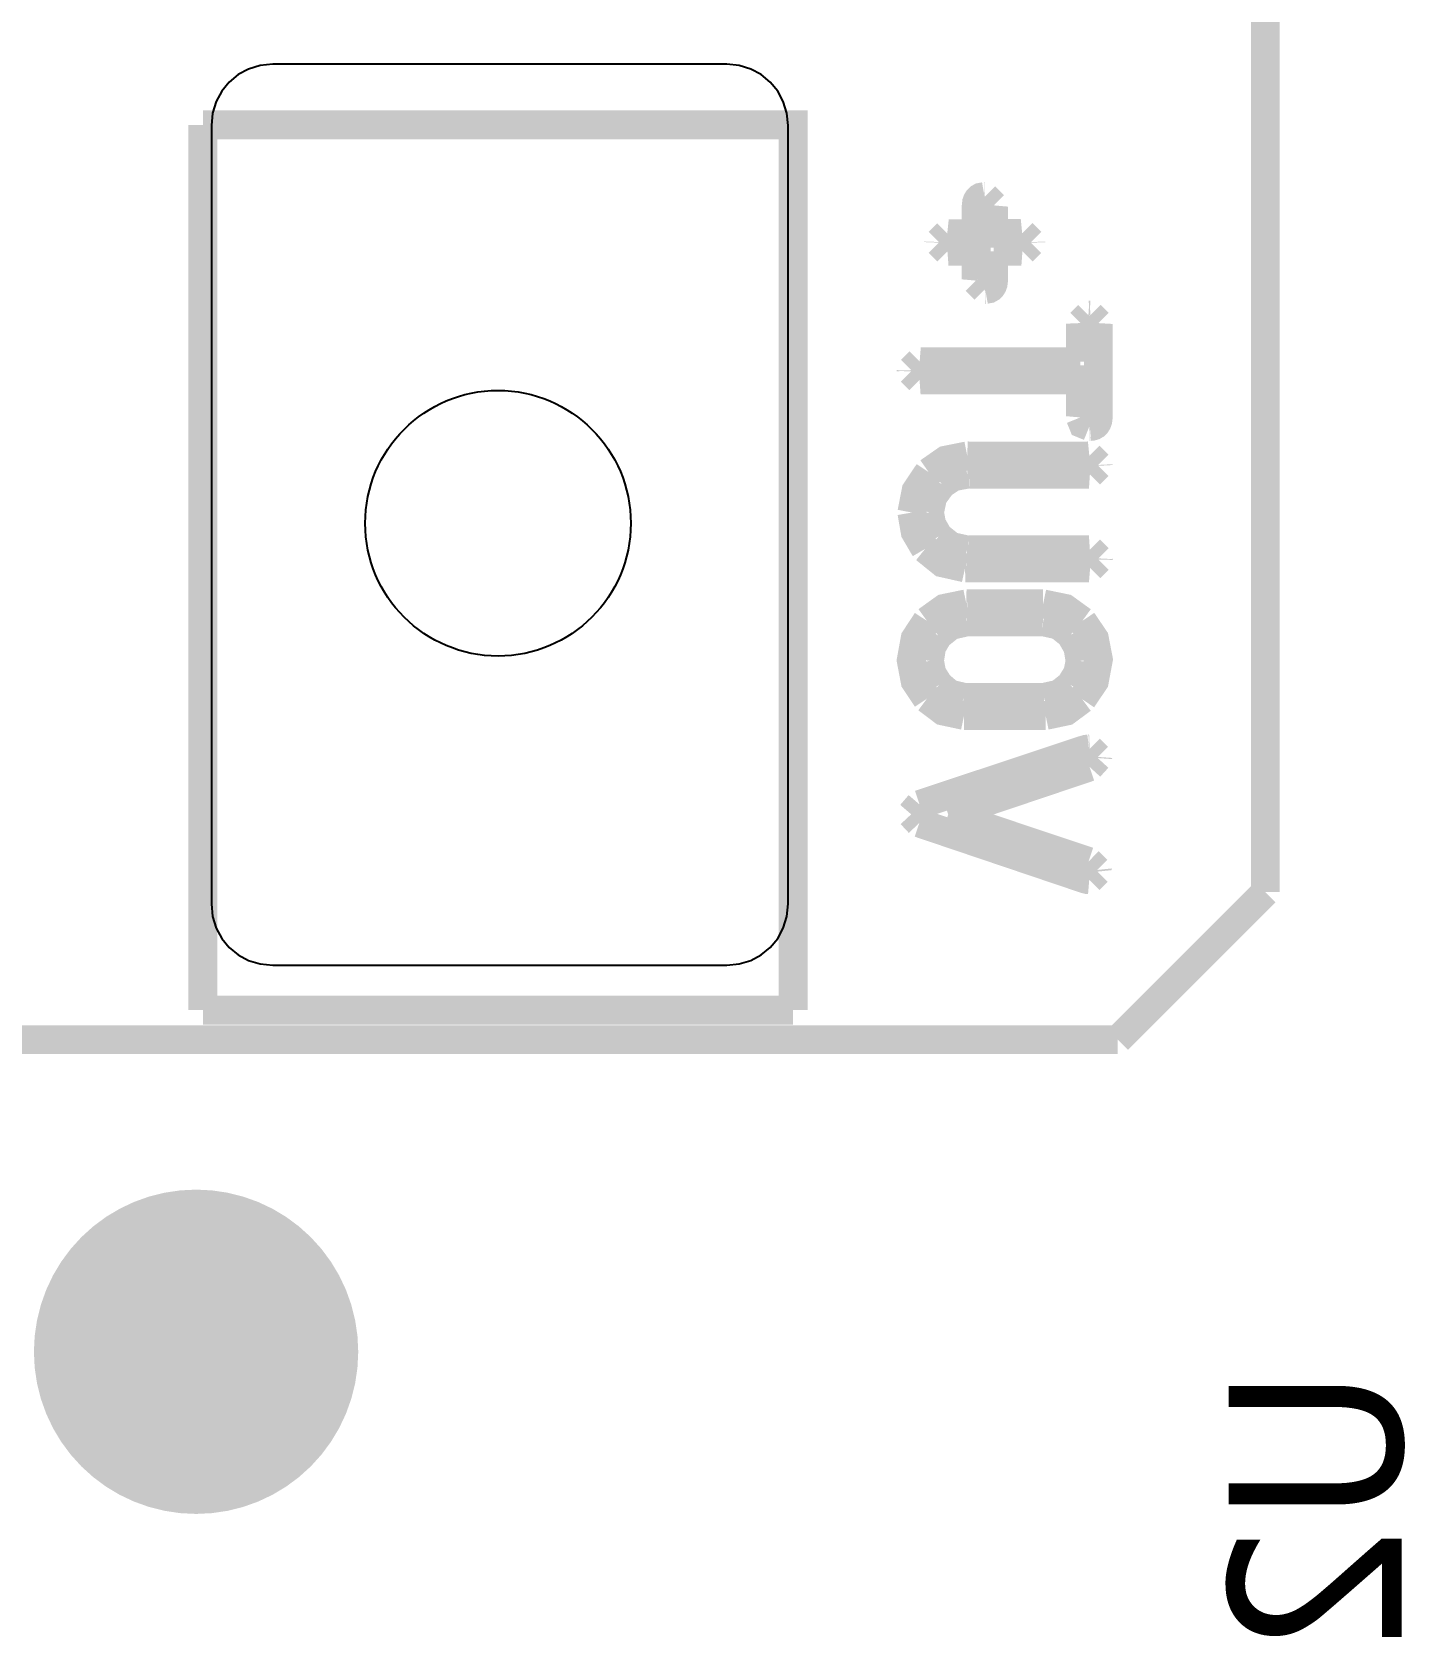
# Model space of a CAD drawing. Header units: millimetres. Extents: x 123.5 to 144.3, y 105.4 to 121.6.
# Drawn here: x 129.82 to 130.449, y 112.707 to 113.442 of the extents above; entities that cross this region are included whole.
import ezdxf

# ---------------------------------------------------------------- set-up
doc = ezdxf.new("R2010")
doc.units = ezdxf.units.MM
doc.layers.add('DESC', color=250, linetype='Continuous')
doc.styles.get("Standard").update_dxf_attribs({"font": 'tahoma.ttf'})

# ---------------------------------------------------------------- blocks, each defined once
blk = doc.blocks.new('EPAD')
at = {"const_width": 0.5}
blk.add_lwpolyline([(-0.25, 0, 1), (0.25, 0, 1)], format="xyb", close=True, dxfattribs=at)
blk = doc.blocks.new('mufla rampa')
at = {"const_width": 0.008}
for points in [[(146.9931840040044, 113.4300419648032), (146.9931840040044, 111.9969709648032)], [(146.9931840040044, 113.4300419648032), (146.9931840040044, 111.9969709648032)], [(146.9931840040044, 113.4300419648032), (146.9931840040044, 111.9969709648032)], [(146.6983810040044, 111.9642149648031), (146.6983810040044, 112.2098839648032)], [(146.8621610040044, 111.9642149648031), (146.8621610040044, 112.2098839648032), (146.6983810040044, 112.2098839648032)], [(146.6983810040044, 111.9642149648031), (146.6983810040044, 112.2098839648032)], [(146.8621610040044, 111.9642149648031), (146.8621610040044, 112.2098839648032), (146.6983810040044, 112.2098839648032)], [(146.6983810040044, 111.9642149648031), (146.6983810040044, 112.2098839648032)], [(146.8621610040044, 111.9642149648031), (146.8621610040044, 112.2098839648032), (146.6983810040044, 112.2098839648032)], [(146.9152800040044, 112.1899959648032), (146.9142500040044, 112.1898119648032), (146.9138450040044, 112.1895819648032), (146.9135140040044, 112.1892589648032), (146.9132570040044, 112.1888449648032), (146.9130730040044, 112.1883379648032), (146.9129260040044, 112.1870479648032), (146.9129260040044, 112.1796889648031), (146.9054070040044, 112.1796889648031)], [(146.9152800040044, 112.1899959648032), (146.9142500040044, 112.1898119648032), (146.9138450040044, 112.1895819648032), (146.9135140040044, 112.1892589648032), (146.9132570040044, 112.1888449648032), (146.9130730040044, 112.1883379648032), (146.9129260040044, 112.1870479648032), (146.9129260040044, 112.1796889648031), (146.9054070040044, 112.1796889648031)], [(146.9152800040044, 112.1899959648032), (146.9142500040044, 112.1898119648032), (146.9138450040044, 112.1895819648032), (146.9135140040044, 112.1892589648032), (146.9132570040044, 112.1888449648032), (146.9130730040044, 112.1883379648032), (146.9129260040044, 112.1870479648032), (146.9129260040044, 112.1796889648031), (146.9054070040044, 112.1796889648031)], [(146.9153860040044, 112.1899989648032), (146.9152800040044, 112.1899959648032)], [(146.9153860040044, 112.1899989648032), (146.9152800040044, 112.1899959648032)], [(146.9153860040044, 112.1899989648032), (146.9152800040044, 112.1899959648032)], [(146.9153860040044, 112.1899989648032), (146.9178330040044, 112.1875519648031)], [(146.9153860040044, 112.1899989648032), (146.9178330040044, 112.1875519648031)], [(146.9153860040044, 112.1899989648032), (146.9178330040044, 112.1875519648031)], [(146.9177940040044, 112.1871149648032), (146.9178330040044, 112.1875519648031)], [(146.9177940040044, 112.1871149648032), (146.9178330040044, 112.1875519648031)], [(146.9177940040044, 112.1871149648032), (146.9178330040044, 112.1875519648031)], [(146.9252210040044, 112.1797809648032), (146.9177940040044, 112.1797809648032), (146.9177940040044, 112.1871169648032)], [(146.9252210040044, 112.1797809648032), (146.9177940040044, 112.1797809648032), (146.9177940040044, 112.1871169648032)], [(146.9252210040044, 112.1797809648032), (146.9177940040044, 112.1797809648032), (146.9177940040044, 112.1871169648032)], [(146.9049230040044, 112.1797399648032), (146.9025730040044, 112.1773899648032)], [(146.9049230040044, 112.1797399648032), (146.9025730040044, 112.1773899648032)], [(146.9049230040044, 112.1797399648032), (146.9025730040044, 112.1773899648032)], [(146.9049230040044, 112.1797399648032), (146.9054080040044, 112.1796889648031)], [(146.9049230040044, 112.1797399648032), (146.9054080040044, 112.1796889648031)], [(146.9049230040044, 112.1797399648032), (146.9054080040044, 112.1796889648031)], [(146.9257180040044, 112.1798309648032), (146.9252210040044, 112.1797809648032)], [(146.9257180040044, 112.1798309648032), (146.9252210040044, 112.1797809648032)], [(146.9257180040044, 112.1798309648032), (146.9252210040044, 112.1797809648032)], [(146.9257180040044, 112.1798309648032), (146.9281690040044, 112.1773799648032)], [(146.9257180040044, 112.1798309648032), (146.9281690040044, 112.1773799648032)], [(146.9257180040044, 112.1798309648032), (146.9281690040044, 112.1773799648032)], [(146.9025730040044, 112.1773789648032), (146.9025660040044, 112.1771989648032)], [(146.9025730040044, 112.1773789648032), (146.9025660040044, 112.1771989648032)], [(146.9025730040044, 112.1773789648032), (146.9025660040044, 112.1771989648032)], [(146.9049720040044, 112.1747929648032), (146.9025660040044, 112.1771989648032)], [(146.9049720040044, 112.1747929648032), (146.9025660040044, 112.1771989648032)], [(146.9049720040044, 112.1747929648032), (146.9025660040044, 112.1771989648032)], [(146.9025730040044, 112.1773809648031), (146.9025730040044, 112.1773899648032)], [(146.9025730040044, 112.1773809648031), (146.9025730040044, 112.1773899648032)], [(146.9025730040044, 112.1773809648031), (146.9025730040044, 112.1773899648032)], [(146.9257910040044, 112.1747939648032), (146.9281760040044, 112.1771789648032)], [(146.9257910040044, 112.1747939648032), (146.9281760040044, 112.1771789648032)], [(146.9257910040044, 112.1747939648032), (146.9281760040044, 112.1771789648032)], [(146.9281690040044, 112.1773579648032), (146.9281690040044, 112.1773799648032)], [(146.9281690040044, 112.1773579648032), (146.9281690040044, 112.1773799648032)], [(146.9281690040044, 112.1773579648032), (146.9281690040044, 112.1773799648032)], [(146.9281690040044, 112.1773569648032), (146.9281760040044, 112.1771789648032)], [(146.9281690040044, 112.1773569648032), (146.9281760040044, 112.1771789648032)], [(146.9281690040044, 112.1773569648032), (146.9281760040044, 112.1771789648032)], [(146.9049720040044, 112.1747929648032), (146.9053400040044, 112.1748209648032)], [(146.9049720040044, 112.1747929648032), (146.9053400040044, 112.1748209648032)], [(146.9049720040044, 112.1747929648032), (146.9053400040044, 112.1748209648032)], [(146.9053380040044, 112.1748209648032), (146.9129260040044, 112.1748209648032), (146.9129260040044, 112.1670969648032)], [(146.9053380040044, 112.1748209648032), (146.9129260040044, 112.1748209648032), (146.9129260040044, 112.1670969648032)], [(146.9053380040044, 112.1748209648032), (146.9129260040044, 112.1748209648032), (146.9129260040044, 112.1670969648032)], [(146.9154630040044, 112.1642169648032), (146.9164930040044, 112.1644009648031), (146.9168970040044, 112.1646309648032), (146.9172280040044, 112.1649539648032), (146.9174860040044, 112.1653689648032), (146.9176690040044, 112.1658749648032), (146.9178170040044, 112.1671649648031), (146.9178170040044, 112.1748209648032)], [(146.9154630040044, 112.1642169648032), (146.9164930040044, 112.1644009648031), (146.9168970040044, 112.1646309648032), (146.9172280040044, 112.1649539648032), (146.9174860040044, 112.1653689648032), (146.9176690040044, 112.1658749648032), (146.9178170040044, 112.1671649648031), (146.9178170040044, 112.1748209648032)], [(146.9154630040044, 112.1642169648032), (146.9164930040044, 112.1644009648031), (146.9168970040044, 112.1646309648032), (146.9172280040044, 112.1649539648032), (146.9174860040044, 112.1653689648032), (146.9176690040044, 112.1658749648032), (146.9178170040044, 112.1671649648031), (146.9178170040044, 112.1748209648032)], [(146.9178170040044, 112.1748209648032), (146.9254270040044, 112.1748209648032)], [(146.9178170040044, 112.1748209648032), (146.9254270040044, 112.1748209648032)], [(146.9178170040044, 112.1748209648032), (146.9254270040044, 112.1748209648032)], [(146.9257910040044, 112.1747939648032), (146.9254260040044, 112.1748209648032)], [(146.9257910040044, 112.1747939648032), (146.9254260040044, 112.1748209648032)], [(146.9257910040044, 112.1747939648032), (146.9254260040044, 112.1748209648032)], [(146.9129260040044, 112.1670949648032), (146.9128880040044, 112.1666689648032)], [(146.9129260040044, 112.1670949648032), (146.9128880040044, 112.1666689648032)], [(146.9129260040044, 112.1670949648032), (146.9128880040044, 112.1666689648032)], [(146.9153440040044, 112.1642139648032), (146.9128880040044, 112.1666689648032)], [(146.9153440040044, 112.1642139648032), (146.9128880040044, 112.1666689648032)], [(146.9153440040044, 112.1642139648032), (146.9128880040044, 112.1666689648032)], [(146.9153440040044, 112.1642139648032), (146.9154640040044, 112.1642169648032)], [(146.9153440040044, 112.1642139648032), (146.9154640040044, 112.1642169648032)], [(146.9153440040044, 112.1642139648032), (146.9154640040044, 112.1642169648032)], [(146.9440900040044, 112.1571079648032), (146.9418730040044, 112.1548899648032)], [(146.9440900040044, 112.1571079648032), (146.9418730040044, 112.1548899648032)], [(146.9440900040044, 112.1571079648032), (146.9418730040044, 112.1548899648032)], [(146.9418820040044, 112.1546859648032), (146.9418730040044, 112.1548899648032)], [(146.9418820040044, 112.1546859648032), (146.9418730040044, 112.1548899648032)], [(146.9418820040044, 112.1546859648032), (146.9418730040044, 112.1548899648032)], [(146.9418820040044, 112.1546869648031), (146.9418820040044, 112.1441509648032)], [(146.9418820040044, 112.1546869648031), (146.9418820040044, 112.1441509648032)], [(146.9418820040044, 112.1546869648031), (146.9418820040044, 112.1441509648032)], [(146.9440900040044, 112.1571079648032), (146.9443950040044, 112.1570869648032)], [(146.9440900040044, 112.1571079648032), (146.9443950040044, 112.1570869648032)], [(146.9440900040044, 112.1571079648032), (146.9443950040044, 112.1570869648032)], [(146.9446530040044, 112.1571009648031), (146.9443970040044, 112.1570869648032)], [(146.9446530040044, 112.1571009648031), (146.9443970040044, 112.1570869648032)], [(146.9446530040044, 112.1571009648031), (146.9443970040044, 112.1570869648032)], [(146.9444880040044, 112.1261879648032), (146.9450440040044, 112.1262349648032), (146.9455270040044, 112.1263759648032), (146.9459360040044, 112.1266119648032), (146.9462700040044, 112.1269419648032), (146.9465300040044, 112.1273659648032), (146.9467160040044, 112.1278839648032), (146.9468640040044, 112.1292049648032), (146.9468640040044, 112.1546179648032)], [(146.9444880040044, 112.1261879648032), (146.9450440040044, 112.1262349648032), (146.9455270040044, 112.1263759648032), (146.9459360040044, 112.1266119648032), (146.9462700040044, 112.1269419648032), (146.9465300040044, 112.1273659648032), (146.9467160040044, 112.1278839648032), (146.9468640040044, 112.1292049648032), (146.9468640040044, 112.1546179648032)], [(146.9444880040044, 112.1261879648032), (146.9450440040044, 112.1262349648032), (146.9455270040044, 112.1263759648032), (146.9459360040044, 112.1266119648032), (146.9462700040044, 112.1269419648032), (146.9465300040044, 112.1273659648032), (146.9467160040044, 112.1278839648032), (146.9468640040044, 112.1292049648032), (146.9468640040044, 112.1546179648032)], [(146.9446530040044, 112.1571009648031), (146.9468790040044, 112.1548749648032)], [(146.9446530040044, 112.1571009648031), (146.9468790040044, 112.1548749648032)], [(146.9446530040044, 112.1571009648031), (146.9468790040044, 112.1548749648032)], [(146.9468640040044, 112.1546199648032), (146.9468790040044, 112.1548749648032)], [(146.9468640040044, 112.1546199648032), (146.9468790040044, 112.1548749648032)], [(146.9468640040044, 112.1546199648032), (146.9468790040044, 112.1548749648032)], [(146.8972670040044, 112.1441799648032), (146.8949110040044, 112.1418249648031)], [(146.8972670040044, 112.1441799648032), (146.8949110040044, 112.1418249648031)], [(146.8972670040044, 112.1441799648032), (146.8949110040044, 112.1418249648031)], [(146.8972670040044, 112.1441799648032), (146.8976350040044, 112.1441509648032)], [(146.8972670040044, 112.1441799648032), (146.8976350040044, 112.1441509648032)], [(146.8972670040044, 112.1441799648032), (146.8976350040044, 112.1441509648032)], [(146.9418820040044, 112.1441509648032), (146.8976360040044, 112.1441509648032)], [(146.9418820040044, 112.1441509648032), (146.8976360040044, 112.1441509648032)], [(146.9418820040044, 112.1441509648032), (146.8976360040044, 112.1441509648032)], [(146.8949170040044, 112.1416609648032), (146.8949080040044, 112.1414539648031)], [(146.8949170040044, 112.1416609648032), (146.8949080040044, 112.1414539648031)], [(146.8949170040044, 112.1416609648032), (146.8949080040044, 112.1414539648031)], [(146.8972390040044, 112.1391229648031), (146.8949080040044, 112.1414539648031)], [(146.8972390040044, 112.1391229648031), (146.8949080040044, 112.1414539648031)], [(146.8972390040044, 112.1391229648031), (146.8949080040044, 112.1414539648031)], [(146.8949170040044, 112.1416599648032), (146.8949110040044, 112.1418249648031)], [(146.8949170040044, 112.1416599648032), (146.8949110040044, 112.1418249648031)], [(146.8949170040044, 112.1416599648032), (146.8949110040044, 112.1418249648031)], [(146.8972390040044, 112.1391229648031), (146.8975670040044, 112.1391459648031)], [(146.8972390040044, 112.1391229648031), (146.8975670040044, 112.1391459648031)], [(146.8972390040044, 112.1391229648031), (146.8975670040044, 112.1391459648031)], [(146.8975680040044, 112.1391459648031), (146.9418820040044, 112.1391459648031), (146.9418820040044, 112.1291359648032)], [(146.8975680040044, 112.1391459648031), (146.9418820040044, 112.1391459648031), (146.9418820040044, 112.1291359648032)], [(146.8975680040044, 112.1391459648031), (146.9418820040044, 112.1391459648031), (146.9418820040044, 112.1291359648032)], [(146.9418820040044, 112.1291379648031), (146.9418440040044, 112.1287009648032)], [(146.9418820040044, 112.1291379648031), (146.9418440040044, 112.1287009648032)], [(146.9418820040044, 112.1291379648031), (146.9418440040044, 112.1287009648032)], [(146.9443610040044, 112.1261839648032), (146.9425720040044, 112.1269119648032), (146.9418440040044, 112.1287009648032)], [(146.9443610040044, 112.1261839648032), (146.9425720040044, 112.1269119648032), (146.9418440040044, 112.1287009648032)], [(146.9443610040044, 112.1261839648032), (146.9425720040044, 112.1269119648032), (146.9418440040044, 112.1287009648032)], [(146.9443610040044, 112.1261839648032), (146.9444880040044, 112.1261879648032)], [(146.9443610040044, 112.1261839648032), (146.9444880040044, 112.1261879648032)], [(146.9443610040044, 112.1261839648032), (146.9444880040044, 112.1261879648032)], [(146.9104820040044, 112.1180309648032), (146.9045100040044, 112.1168349648032), (146.8997590040044, 112.1135229648032)], [(146.9104820040044, 112.1180309648032), (146.9045100040044, 112.1168349648032), (146.8997590040044, 112.1135229648032)], [(146.9104820040044, 112.1180309648032), (146.9045100040044, 112.1168349648032), (146.8997590040044, 112.1135229648032)], [(146.9104820040044, 112.1180309648032), (146.9113470040044, 112.1180059648032)], [(146.9104820040044, 112.1180309648032), (146.9113470040044, 112.1180059648032)], [(146.9104820040044, 112.1180309648032), (146.9113470040044, 112.1180059648032)], [(146.9438470040044, 112.1180059648032), (146.9113490040044, 112.1180059648032)], [(146.9438470040044, 112.1180059648032), (146.9113490040044, 112.1180059648032)], [(146.9438470040044, 112.1180059648032), (146.9113490040044, 112.1180059648032)], [(146.9443520040044, 112.1180569648032), (146.9438470040044, 112.1180059648032)], [(146.9443520040044, 112.1180569648032), (146.9438470040044, 112.1180059648032)], [(146.9443520040044, 112.1180569648032), (146.9438470040044, 112.1180059648032)], [(146.9443520040044, 112.1180569648032), (146.9468640040044, 112.1155439648032)], [(146.9443520040044, 112.1180569648032), (146.9468640040044, 112.1155439648032)], [(146.9443520040044, 112.1180569648032), (146.9468640040044, 112.1155439648032)], [(146.8997620040044, 112.1135269648032), (146.8962650040044, 112.1082869648032), (146.8951000040044, 112.1023049648032)], [(146.8997620040044, 112.1135269648032), (146.8962650040044, 112.1082869648032), (146.8951000040044, 112.1023049648032)], [(146.8997620040044, 112.1135269648032), (146.8962650040044, 112.1082869648032), (146.8951000040044, 112.1023049648032)], [(146.9104550040044, 112.1129559648031), (146.9065550040044, 112.1122049648032), (146.9034170040044, 112.1101199648032)], [(146.9104550040044, 112.1129559648031), (146.9065550040044, 112.1122049648032), (146.9034170040044, 112.1101199648032)], [(146.9104550040044, 112.1129559648031), (146.9065550040044, 112.1122049648032), (146.9034170040044, 112.1101199648032)], [(146.9104550040044, 112.1129559648031), (146.9111450040044, 112.1129319648032)], [(146.9104550040044, 112.1129559648031), (146.9111450040044, 112.1129319648032)], [(146.9104550040044, 112.1129559648031), (146.9111450040044, 112.1129319648032)], [(146.9111440040044, 112.1129329648032), (146.9441900040044, 112.1129329648032)], [(146.9111440040044, 112.1129329648032), (146.9441900040044, 112.1129329648032)], [(146.9111440040044, 112.1129329648032), (146.9441900040044, 112.1129329648032)], [(146.9445050040044, 112.1129109648031), (146.9441910040044, 112.1129319648032)], [(146.9445050040044, 112.1129109648031), (146.9441910040044, 112.1129319648032)], [(146.9445050040044, 112.1129109648031), (146.9441910040044, 112.1129319648032)], [(146.9445050040044, 112.1129109648031), (146.9468760040044, 112.1152829648032)], [(146.9445050040044, 112.1129109648031), (146.9468760040044, 112.1152829648032)], [(146.9445050040044, 112.1129109648031), (146.9468760040044, 112.1152829648032)], [(146.9468640040044, 112.1155139648032), (146.9468640040044, 112.1155439648032)], [(146.9468640040044, 112.1155139648032), (146.9468640040044, 112.1155439648032)], [(146.9468640040044, 112.1155139648032), (146.9468640040044, 112.1155439648032)], [(146.9468640040044, 112.1155139648032), (146.9468760040044, 112.1152829648032)], [(146.9468640040044, 112.1155139648032), (146.9468760040044, 112.1152829648032)], [(146.9468640040044, 112.1155139648032), (146.9468760040044, 112.1152829648032)], [(146.9034230040044, 112.1101249648031), (146.9009180040044, 112.1067179648032), (146.8999910040044, 112.1023789648032)], [(146.9034230040044, 112.1101249648031), (146.9009180040044, 112.1067179648032), (146.8999910040044, 112.1023789648032)], [(146.9034230040044, 112.1101249648031), (146.9009180040044, 112.1067179648032), (146.8999910040044, 112.1023789648032)], [(146.8951000040044, 112.1023049648032), (146.8960250040044, 112.0969629648032), (146.8988020040044, 112.0922269648032)], [(146.8951000040044, 112.1023049648032), (146.8960250040044, 112.0969629648032), (146.8988020040044, 112.0922269648032)], [(146.8951000040044, 112.1023049648032), (146.8960250040044, 112.0969629648032), (146.8988020040044, 112.0922269648032)], [(146.9025270040044, 112.0956549648032), (146.9006250040044, 112.0989689648031), (146.8999900040044, 112.1023739648031)], [(146.9025270040044, 112.0956549648032), (146.9006250040044, 112.0989689648031), (146.8999900040044, 112.1023739648031)], [(146.9025270040044, 112.0956549648032), (146.9006250040044, 112.0989689648031), (146.8999900040044, 112.1023739648031)], [(146.9104010040044, 112.0919369648032), (146.9059470040044, 112.0929269648032), (146.9025320040044, 112.0956479648031)], [(146.9104010040044, 112.0919369648032), (146.9059470040044, 112.0929269648032), (146.9025320040044, 112.0956479648031)], [(146.9104010040044, 112.0919369648032), (146.9059470040044, 112.0929269648032), (146.9025320040044, 112.0956479648031)], [(146.9098810040044, 112.0869439648032), (146.9035970040044, 112.0883559648032), (146.8987990040044, 112.0922289648032)], [(146.9098810040044, 112.0869439648032), (146.9035970040044, 112.0883559648032), (146.8987990040044, 112.0922289648032)], [(146.9098810040044, 112.0869439648032), (146.9035970040044, 112.0883559648032), (146.8987990040044, 112.0922289648032)], [(146.9104010040044, 112.0919369648032), (146.9109530040044, 112.0919519648032)], [(146.9104010040044, 112.0919369648032), (146.9109530040044, 112.0919519648032)], [(146.9104010040044, 112.0919369648032), (146.9109530040044, 112.0919519648032)], [(146.9441900040044, 112.0919519648032), (146.9109600040044, 112.0919519648032)], [(146.9441900040044, 112.0919519648032), (146.9109600040044, 112.0919519648032)], [(146.9441900040044, 112.0919519648032), (146.9109600040044, 112.0919519648032)], [(146.9444950040044, 112.0919719648032), (146.9441890040044, 112.0919519648032)], [(146.9444950040044, 112.0919719648032), (146.9441890040044, 112.0919519648032)], [(146.9444950040044, 112.0919719648032), (146.9441890040044, 112.0919519648032)], [(146.9444950040044, 112.0919719648032), (146.9468770040044, 112.0895909648032)], [(146.9444950040044, 112.0919719648032), (146.9468770040044, 112.0895909648032)], [(146.9444950040044, 112.0919719648032), (146.9468770040044, 112.0895909648032)], [(146.9098810040044, 112.0869439648032), (146.9101790040044, 112.0869469648032)], [(146.9098810040044, 112.0869439648032), (146.9101790040044, 112.0869469648032)], [(146.9098810040044, 112.0869439648032), (146.9101790040044, 112.0869469648032)], [(146.9101830040044, 112.0869469648032), (146.9441900040044, 112.0869469648032)], [(146.9101830040044, 112.0869469648032), (146.9441900040044, 112.0869469648032)], [(146.9101830040044, 112.0869469648032), (146.9441900040044, 112.0869469648032)], [(146.9445720040044, 112.0869149648032), (146.9441890040044, 112.0869469648032)], [(146.9445720040044, 112.0869149648032), (146.9441890040044, 112.0869469648032)], [(146.9445720040044, 112.0869149648032), (146.9441890040044, 112.0869469648032)], [(146.9445720040044, 112.0869149648032), (146.9468680040044, 112.0892119648032)], [(146.9445720040044, 112.0869149648032), (146.9468680040044, 112.0892119648032)], [(146.9445720040044, 112.0869149648032), (146.9468680040044, 112.0892119648032)], [(146.9468640040044, 112.0893459648032), (146.9468770040044, 112.0895909648032)], [(146.9468640040044, 112.0893459648032), (146.9468770040044, 112.0895909648032)], [(146.9468640040044, 112.0893459648032), (146.9468770040044, 112.0895909648032)], [(146.9468640040044, 112.0893479648032), (146.9468680040044, 112.0892119648032)], [(146.9468640040044, 112.0893479648032), (146.9468680040044, 112.0892119648032)], [(146.9468640040044, 112.0893479648032), (146.9468680040044, 112.0892119648032)], [(146.9102230040044, 112.0769639648032), (146.9041100040044, 112.0757119648031), (146.8992810040044, 112.0722509648032)], [(146.9102230040044, 112.0769639648032), (146.9041100040044, 112.0757119648031), (146.8992810040044, 112.0722509648032)], [(146.9102230040044, 112.0769639648032), (146.9041100040044, 112.0757119648031), (146.8992810040044, 112.0722509648032)], [(146.9102230040044, 112.0769639648032), (146.9105390040044, 112.0769599648032)], [(146.9102230040044, 112.0769639648032), (146.9105390040044, 112.0769599648032)], [(146.9102230040044, 112.0769639648032), (146.9105390040044, 112.0769599648032)], [(146.9315060040044, 112.0769599648032), (146.9105490040044, 112.0769599648032)], [(146.9315060040044, 112.0769599648032), (146.9105490040044, 112.0769599648032)], [(146.9315060040044, 112.0769599648032), (146.9105490040044, 112.0769599648032)], [(146.9315360040044, 112.0769599648032), (146.9315100040044, 112.0769599648032)], [(146.9315360040044, 112.0769599648032), (146.9315100040044, 112.0769599648032)], [(146.9315360040044, 112.0769599648032), (146.9315100040044, 112.0769599648032)], [(146.9315360040044, 112.0769599648032), (146.9376140040044, 112.0757049648032), (146.9424020040044, 112.0722359648032)], [(146.9315360040044, 112.0769599648032), (146.9376140040044, 112.0757049648032), (146.9424020040044, 112.0722359648032)], [(146.9315360040044, 112.0769599648032), (146.9376140040044, 112.0757049648032), (146.9424020040044, 112.0722359648032)], [(146.8992820040044, 112.0722519648032), (146.8960080040044, 112.0672699648032), (146.8949170040044, 112.0612819648032), (146.8960080040044, 112.0555689648032), (146.8992820040044, 112.0506319648032)], [(146.8992820040044, 112.0722519648032), (146.8960080040044, 112.0672699648032), (146.8949170040044, 112.0612819648032), (146.8960080040044, 112.0555689648032), (146.8992820040044, 112.0506319648032)], [(146.8992820040044, 112.0722519648032), (146.8960080040044, 112.0672699648032), (146.8949170040044, 112.0612819648032), (146.8960080040044, 112.0555689648032), (146.8992820040044, 112.0506319648032)], [(146.9104130040044, 112.0719779648032), (146.9058920040044, 112.0709559648032), (146.9024330040044, 112.0681799648032)], [(146.9104130040044, 112.0719779648032), (146.9058920040044, 112.0709559648032), (146.9024330040044, 112.0681799648032)], [(146.9104130040044, 112.0719779648032), (146.9058920040044, 112.0709559648032), (146.9024330040044, 112.0681799648032)], [(146.9104120040044, 112.0719779648032), (146.9312550040044, 112.0719779648032)], [(146.9104120040044, 112.0719779648032), (146.9312550040044, 112.0719779648032)], [(146.9104120040044, 112.0719779648032), (146.9312550040044, 112.0719779648032)], [(146.9316150040044, 112.0719839648032), (146.9312570040044, 112.0719779648032)], [(146.9316150040044, 112.0719839648032), (146.9312570040044, 112.0719779648032)], [(146.9316150040044, 112.0719839648032), (146.9312570040044, 112.0719779648032)], [(146.9316150040044, 112.0719839648032), (146.9359050040044, 112.0710239648032), (146.9391850040044, 112.0683899648032)], [(146.9316150040044, 112.0719839648032), (146.9359050040044, 112.0710239648032), (146.9391850040044, 112.0683899648032)], [(146.9316150040044, 112.0719839648032), (146.9359050040044, 112.0710239648032), (146.9391850040044, 112.0683899648032)], [(146.9391850040044, 112.0683899648032), (146.9411390040044, 112.0649619648032), (146.9417910040044, 112.0611219648031)], [(146.9391850040044, 112.0683899648032), (146.9411390040044, 112.0649619648032), (146.9417910040044, 112.0611219648031)], [(146.9391850040044, 112.0683899648032), (146.9411390040044, 112.0649619648032), (146.9417910040044, 112.0611219648031)], [(146.9423620040044, 112.0504949648031), (146.9457390040044, 112.0555169648032), (146.9468640040044, 112.0615339648032), (146.9457500040044, 112.0673039648032), (146.9424080040044, 112.0722289648032)], [(146.9423620040044, 112.0504949648031), (146.9457390040044, 112.0555169648032), (146.9468640040044, 112.0615339648032), (146.9457500040044, 112.0673039648032), (146.9424080040044, 112.0722289648032)], [(146.9423620040044, 112.0504949648031), (146.9457390040044, 112.0555169648032), (146.9468640040044, 112.0615339648032), (146.9457500040044, 112.0673039648032), (146.9424080040044, 112.0722289648032)], [(146.8999900040044, 112.0611449648031), (146.9006020040044, 112.0650639648032), (146.9024360040044, 112.0681839648032)], [(146.8999900040044, 112.0611449648031), (146.9006020040044, 112.0650639648032), (146.9024360040044, 112.0681839648032)], [(146.8999900040044, 112.0611449648031), (146.9006020040044, 112.0650639648032), (146.9024360040044, 112.0681839648032)], [(146.9026420040044, 112.0544709648032), (146.9006530040044, 112.0576249648032), (146.8999900040044, 112.0611449648031)], [(146.9026420040044, 112.0544709648032), (146.9006530040044, 112.0576249648032), (146.8999900040044, 112.0611449648031)], [(146.9026420040044, 112.0544709648032), (146.9006530040044, 112.0576249648032), (146.8999900040044, 112.0611449648031)], [(146.9417910040044, 112.0611219648031), (146.9411280040044, 112.0577569648032), (146.9391400040044, 112.0544709648032)], [(146.9417910040044, 112.0611219648031), (146.9411280040044, 112.0577569648032), (146.9391400040044, 112.0544709648032)], [(146.9417910040044, 112.0611219648031), (146.9411280040044, 112.0577569648032), (146.9391400040044, 112.0544709648032)], [(146.9095990040044, 112.0459929648031), (146.9038030040044, 112.0472269648032), (146.8992860040044, 112.0506279648032)], [(146.9095990040044, 112.0459929648031), (146.9038030040044, 112.0472269648032), (146.8992860040044, 112.0506279648032)], [(146.9095990040044, 112.0459929648031), (146.9038030040044, 112.0472269648032), (146.8992860040044, 112.0506279648032)], [(146.9094330040044, 112.0510439648032), (146.9055620040044, 112.0520039648031), (146.9026390040044, 112.0544749648031)], [(146.9094330040044, 112.0510439648032), (146.9055620040044, 112.0520039648031), (146.9026390040044, 112.0544749648031)], [(146.9094330040044, 112.0510439648032), (146.9055620040044, 112.0520039648031), (146.9026390040044, 112.0544749648031)], [(146.9313920040044, 112.0510439648032), (146.9094290040044, 112.0510439648032)], [(146.9313920040044, 112.0510439648032), (146.9094290040044, 112.0510439648032)], [(146.9313920040044, 112.0510439648032), (146.9094290040044, 112.0510439648032)], [(146.9318380040044, 112.0510329648032), (146.9313920040044, 112.0510439648032)], [(146.9318380040044, 112.0510329648032), (146.9313920040044, 112.0510439648032)], [(146.9318380040044, 112.0510329648032), (146.9313920040044, 112.0510439648032)], [(146.9318380040044, 112.0510329648032), (146.9359670040044, 112.0519489648032), (146.9391360040044, 112.0544669648032)], [(146.9318380040044, 112.0510329648032), (146.9359670040044, 112.0519489648032), (146.9391360040044, 112.0544669648032)], [(146.9318380040044, 112.0510329648032), (146.9359670040044, 112.0519489648032), (146.9391360040044, 112.0544669648032)], [(146.9322170040044, 112.0459929648031), (146.9379090040044, 112.0472009648032), (146.9423680040044, 112.0505019648032)], [(146.9322170040044, 112.0459929648031), (146.9379090040044, 112.0472009648032), (146.9423680040044, 112.0505019648032)], [(146.9322170040044, 112.0459929648031), (146.9379090040044, 112.0472009648032), (146.9423680040044, 112.0505019648032)], [(146.9095890040044, 112.0459929648031), (146.9322150040044, 112.0459929648031)], [(146.9095890040044, 112.0459929648031), (146.9322150040044, 112.0459929648031)], [(146.9095890040044, 112.0459929648031), (146.9322150040044, 112.0459929648031)], [(146.9442820040044, 112.0367139648032), (146.9434720040044, 112.0366139648032), (146.9427050040044, 112.0363939648032), (146.8972480040044, 112.0212879648032)], [(146.9442820040044, 112.0367139648032), (146.9434720040044, 112.0366139648032), (146.9427050040044, 112.0363939648032), (146.8972480040044, 112.0212879648032)], [(146.9442820040044, 112.0367139648032), (146.9434720040044, 112.0366139648032), (146.9427050040044, 112.0363939648032), (146.8972480040044, 112.0212879648032)], [(146.9444760040044, 112.0367229648032), (146.9442820040044, 112.0367139648032)], [(146.9444760040044, 112.0367229648032), (146.9442820040044, 112.0367139648032)], [(146.9444760040044, 112.0367229648032), (146.9442820040044, 112.0367139648032)], [(146.9444200040044, 112.0317089648032), (146.9466810040044, 112.0341769648032)], [(146.9444200040044, 112.0317089648032), (146.9466810040044, 112.0341769648032)], [(146.9444200040044, 112.0317089648032), (146.9466810040044, 112.0341769648032)], [(146.9444760040044, 112.0367229648032), (146.9467040040044, 112.0344939648032)], [(146.9444760040044, 112.0367229648032), (146.9467040040044, 112.0344939648032)], [(146.9444760040044, 112.0367229648032), (146.9467040040044, 112.0344939648032)], [(146.9466810040044, 112.0341769648032), (146.9467040040044, 112.0344939648032)], [(146.9466810040044, 112.0341769648032), (146.9467040040044, 112.0344939648032)], [(146.9466810040044, 112.0341769648032), (146.9467040040044, 112.0344939648032)], [(146.9052010040044, 112.0184989648032), (146.9444190040044, 112.0317089648032)], [(146.9052010040044, 112.0184989648032), (146.9444190040044, 112.0317089648032)], [(146.9052010040044, 112.0184989648032), (146.9444190040044, 112.0317089648032)], [(146.8972470040044, 112.0212869648032), (146.8949170040044, 112.0185679648032)], [(146.8972470040044, 112.0212869648032), (146.8949170040044, 112.0185679648032)], [(146.8972470040044, 112.0212869648032), (146.8949170040044, 112.0185679648032)], [(146.8971810040044, 112.0161449648032), (146.8949170040044, 112.0185679648032)], [(146.8971810040044, 112.0161449648032), (146.8949170040044, 112.0185679648032)], [(146.8971810040044, 112.0161449648032), (146.8949170040044, 112.0185679648032)], [(146.8971790040044, 112.0161449648032), (146.9431850040044, 112.0006049648032), (146.9438470040044, 112.0004389648032), (146.9443270040044, 112.0003989648032)], [(146.8971790040044, 112.0161449648032), (146.9431850040044, 112.0006049648032), (146.9438470040044, 112.0004389648032), (146.9443270040044, 112.0003989648032)], [(146.8971790040044, 112.0161449648032), (146.9431850040044, 112.0006049648032), (146.9438470040044, 112.0004389648032), (146.9443270040044, 112.0003989648032)], [(146.9441450040044, 112.0054729648032), (146.9052010040044, 112.0184989648032)], [(146.9441450040044, 112.0054729648032), (146.9052010040044, 112.0184989648032)], [(146.9441450040044, 112.0054729648032), (146.9052010040044, 112.0184989648032)], [(146.9441440040044, 112.0054719648031), (146.9465440040044, 112.0031179648032)], [(146.9441440040044, 112.0054719648031), (146.9465440040044, 112.0031179648032)], [(146.9441440040044, 112.0054719648031), (146.9465440040044, 112.0031179648032)], [(146.9443370040044, 112.0003989648032), (146.9465930040044, 112.0026549648032)], [(146.9443370040044, 112.0003989648032), (146.9465930040044, 112.0026549648032)], [(146.9443370040044, 112.0003989648032), (146.9465930040044, 112.0026549648032)], [(146.9465440040044, 112.0031199648031), (146.9465930040044, 112.0026549648032)], [(146.9465440040044, 112.0031199648031), (146.9465930040044, 112.0026549648032)], [(146.9465440040044, 112.0031199648031), (146.9465930040044, 112.0026549648032)], [(146.9443290040044, 112.0003989648032), (146.9443370040044, 112.0003989648032)], [(146.9443290040044, 112.0003989648032), (146.9443370040044, 112.0003989648032)], [(146.9443290040044, 112.0003989648032), (146.9443370040044, 112.0003989648032)], [(146.9931840040044, 111.9969709648032), (146.9522400040044, 111.9560259648032)], [(146.9931840040044, 111.9969709648032), (146.9522400040044, 111.9560259648032)], [(146.9931840040044, 111.9969709648032), (146.9522400040044, 111.9560259648032)], [(146.8621610040044, 111.9642149648031), (146.6983810040044, 111.9642149648031)], [(146.8621610040044, 111.9642149648031), (146.6983810040044, 111.9642149648031)], [(146.8621610040044, 111.9642149648031), (146.6983810040044, 111.9642149648031)], [(146.9522400040044, 111.9560259648032), (146.3216880040044, 111.9560259648032)], [(146.9522400040044, 111.9560259648032), (146.3216880040044, 111.9560259648032)], [(146.9522400040044, 111.9560259648032), (146.3216880040044, 111.9560259648032)]]:
    blk.add_lwpolyline(points, dxfattribs=at)
blk.add_lwpolyline([(146.8607440040044, 111.9936949648032), (146.8607440040044, 112.2096949648031), (146.8604050040044, 112.2131709648032), (146.8594320040044, 112.2163849648032), (146.8578860040044, 112.2192759648032), (146.8558290040044, 112.2217809648032), (146.8533250040044, 112.2238379648032), (146.8504340040044, 112.2253839648032), (146.8472190040044, 112.2263569648032), (146.8437440040044, 112.2266949648032), (146.7177440040044, 112.2266949648032), (146.7142680040044, 112.2263569648032), (146.7110530040044, 112.2253839648032), (146.7081620040044, 112.2238379648032), (146.7056580040044, 112.2217809648032), (146.7036010040044, 112.2192759648032), (146.7020550040044, 112.2163849648032), (146.7010820040044, 112.2131709648032), (146.7007440040044, 112.2096949648031), (146.7007440040044, 111.9936949648032), (146.7010820040044, 111.9902189648031), (146.7020550040044, 111.9870049648031), (146.7036010040044, 111.9841139648032), (146.7056580040044, 111.9816089648032), (146.7081620040044, 111.9795529648031), (146.7110530040044, 111.9780069648032), (146.7142680040044, 111.9770329648032), (146.7177440040044, 111.9766949648032), (146.8437440040044, 111.9766949648032), (146.8472190040044, 111.9770329648032), (146.8504340040044, 111.9780069648032), (146.8533250040044, 111.9795529648031), (146.8558290040044, 111.9816089648032), (146.8578860040044, 111.9841139648032), (146.8594320040044, 111.9870049648031), (146.8604050040044, 111.9902189648031), (146.8607440040044, 111.9936949648032)], close=True)
blk.add_circle((146.7802710040044, 112.0993329648032), 0.03685)
blk.add_circle((146.7802710040044, 112.0993329648032), 0.03685)
blk.add_circle((146.7802710040044, 112.0993329648032), 0.03685)
at = {"xscale": 0.09, "yscale": 0.09}
blk.add_blockref('EPAD', (146.6964920040044, 111.8694119648031), dxfattribs=at)
at = {"text_generation_flag": 2, "width": 1.041667}
blk.add_text('U2', height=0.048, rotation=90, dxfattribs=at).set_placement((147.0309800040044, 111.8650809648032))
blk.add_text('U2', height=0.048, rotation=90, dxfattribs=at).set_placement((147.0309800040044, 111.8650809648032))
blk.add_text('U2', height=0.048, rotation=90, dxfattribs=at).set_placement((147.0309800040044, 111.8650809648032))

msp = doc.modelspace()

# ---------------------------------------------------------------- block references
at = {"layer": 'DESC', "xscale": 1.65, "yscale": 1.65, "zscale": 1.65}
msp.add_blockref('mufla rampa', (-112.1538402574741, -71.7467276341807), dxfattribs=at)

doc.saveas('drawing.dxf')
